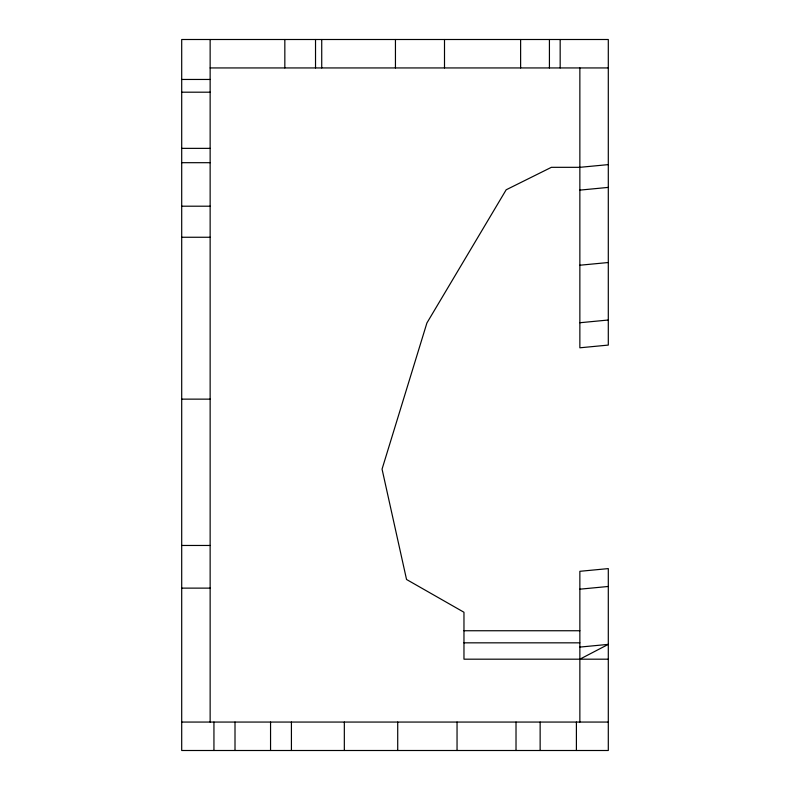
<?xml version="1.0" encoding="UTF-8"?>
<svg xmlns="http://www.w3.org/2000/svg" width="790" height="790" viewBox="0 0 790 790"><rect width="100%" height="100%" fill="white"/><g stroke="black" fill="none" stroke-linecap="round" stroke-linejoin="round"><path stroke-width="1.19" d="M579.86 659.186L608.3 644.373L579.86 647.089M608.3 164.616L579.86 167.322L551.38 167.322L506.173 189.788L426.906 322.982L382.054 469.122L406.544 579.485L463.967 612.26L463.967 659.186L608.3 659.186M579.86 190.114L608.3 187.398M579.86 265.223L608.3 262.517M579.86 322.735L608.3 320.019M579.86 589.182L608.3 586.466M210.14 67.94L608.3 67.94M181.7 79.454L210.14 79.454M181.7 92.193L210.14 92.193M181.7 148.362L210.14 148.362M181.7 162.691L210.14 162.691M181.7 206.2L210.14 206.2M181.7 237.257L210.14 237.257M181.7 399.138L210.14 399.138M181.7 545.465L210.14 545.465M181.7 588.125L210.14 588.125M463.967 630.746L579.86 630.746M463.967 642.833L579.86 642.833M181.7 722.06L608.3 722.06M579.86 67.94L579.86 347.798L608.3 345.082L608.3 39.5L181.7 39.5L181.7 750.5L608.3 750.5L608.3 568.602L579.86 571.308L579.86 722.06M576.404 722.06L576.404 750.5M560.169 39.5L560.169 67.94M549.425 39.5L549.425 67.94M540.143 722.06L540.143 750.5M520.62 39.5L520.62 67.94M516.018 722.06L516.018 750.5M457.045 722.06L457.045 750.5M444.503 39.5L444.503 67.94M397.716 722.06L397.716 750.5M395.444 39.5L395.444 67.94M344.331 722.06L344.331 750.5M321.728 39.5L321.728 67.94M315.526 39.5L315.526 67.94M291.421 722.06L291.421 750.5M284.834 39.5L284.834 67.94M270.555 722.06L270.555 750.5M235.005 722.06L235.005 750.5M213.942 722.06L213.942 750.5M210.14 39.5L210.14 722.06"/></g></svg>
